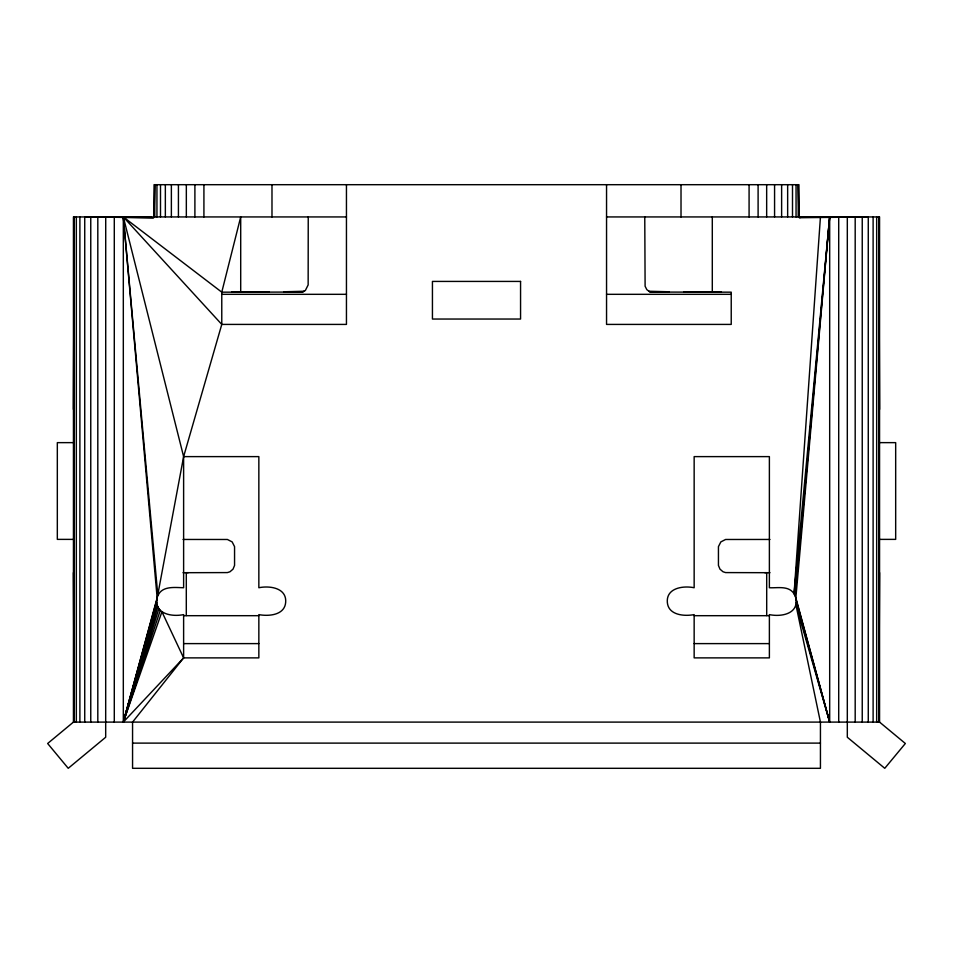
<?xml version="1.0" encoding="UTF-8"?>
<svg xmlns="http://www.w3.org/2000/svg" width="953" height="953" viewBox="0 0 953 953"><rect width="100%" height="100%" fill="white"/><g stroke="black" fill="none" stroke-linecap="round" stroke-linejoin="round"><path stroke-width="1.43" d="M308.236 216.939L308.153 284.911L305.341 290.522L302.292 292.059L231.627 292.166L269.306 292.094M154.052 216.939L154.779 184.691L154.779 216.939M820.438 216.939L794.063 593.826L795.85 597.876L829.682 722.1L829.682 216.939L794.063 593.826C788.858 585.368 777.565 588.156 769.381 587.739L769.381 456.618L694.153 456.618L694.153 587.739C683.384 585.511 666.23 587.798 667.326 602.284C668.279 615.245 684.325 616.496 694.153 614.614L694.153 657.88L769.381 657.88L769.381 614.614C781.603 617.151 798.983 613.756 795.85 597.876L829.682 216.939L795.124 595.78M156.792 600.068L183.619 456.618L221.775 324.413L221.775 292.166L240.704 216.939L240.704 292.166L221.775 292.166L123.318 216.939L123.318 722.1L183.619 657.88L183.619 614.614C172.85 616.853 155.696 614.554 156.792 600.068L123.318 722.1L161.927 611.778L183.619 657.88L132.562 722.1L132.562 768.309L820.438 768.309L820.438 722.1L795.85 604.476L829.682 722.1L796.208 600.068M156.792 602.284L123.318 722.1L160.295 610.277M157.15 604.476L123.318 722.1L158.937 608.526M157.876 606.573L123.318 722.1L157.15 597.876L123.318 216.939L221.775 324.413L346.451 324.413L346.451 184.691M151.205 217.129L105.604 217.129L153.659 217.725L84.734 216.939L84.734 722.1M868.266 722.1L868.266 216.939L799.341 217.725L801.795 217.129L847.312 216.939L847.312 737.241L884.765 768.309L905.35 743.495L879.559 722.1L73.441 722.1L47.65 743.495L68.235 768.309L105.688 737.241L105.723 216.939M346.451 216.939L73.441 216.939L73.441 722.1M606.549 216.939L879.559 216.939L879.559 722.1M801.795 217.129L847.312 216.939M304.388 291.237L284.876 291.749L303.376 291.749M648.612 291.237L668.124 291.749L649.624 291.749L646.825 289.652L645.11 286.234L644.764 216.939M283.803 292.059L302.292 292.059M649.624 291.749L669.197 292.059M221.775 294.322L346.451 294.322M606.549 294.322L731.225 294.322M74.179 409.325L73.441 409.325L74.179 216.939L74.179 722.1L73.441 572.693L74.179 572.693M878.821 409.325L879.559 409.325L878.821 216.939L878.821 722.1L879.559 572.693L878.821 572.693M73.595 442.633L57.323 442.645L57.323 539.374L73.595 539.386M183.619 456.618L183.619 587.739C174.911 587.548 162.046 585.63 157.876 595.78L123.318 216.939L183.619 456.618L258.847 456.618L258.847 587.739C269.616 585.511 286.77 587.798 285.674 602.284C284.721 615.245 268.675 616.496 258.847 614.614L258.847 657.88L183.619 657.88M769.953 539.458L725.59 539.481L720.849 541.9L718.443 546.629L718.443 565.439L719.98 569.155L723.029 571.764L725.59 572.586L766.7 572.693L766.7 615.59M879.405 539.386L895.677 539.374L895.677 442.645L879.405 442.633M183.024 572.693L188.182 572.693M764.818 572.693L769.976 572.693M183.619 615.686L258.847 615.686M694.153 615.686L769.381 615.686M183.619 643.609L258.847 643.609M694.153 643.609L769.381 643.609M132.562 743.114L820.438 743.114M683.694 292.094L721.373 292.166L650.708 292.059M183.047 539.458L227.41 539.481L232.151 541.9L234.557 546.629L234.557 565.439L233.02 569.155L229.971 571.764L227.41 572.586L186.3 572.693L186.3 615.59M796.208 602.284L829.682 722.1M798.948 216.939L798.221 184.691L798.221 216.939M876.665 216.939L876.665 722.1M873.115 216.939L873.115 722.1M862.239 216.939L862.239 722.1M855.186 216.939L855.186 722.1M838.711 216.939L838.711 722.1M798.948 217.427L798.948 184.691L154.052 184.691L154.052 217.427M796.053 184.691L796.053 216.939M792.503 184.691L792.503 216.939M787.654 184.691L787.654 216.939M781.627 184.691L781.627 216.939M774.575 184.691L774.575 216.939M766.665 184.691L766.665 216.939M758.1 184.691L758.1 216.939M749.082 184.691L749.082 216.939M712.296 216.939L712.296 292.166L731.225 292.166L731.225 324.413L606.549 324.413L606.549 184.691M681.014 184.691L681.014 216.939M271.986 184.691L271.986 216.939M203.918 184.691L203.918 216.939M194.9 184.691L194.9 216.939M186.335 184.691L186.335 216.939M178.425 184.691L178.425 216.939M171.373 184.691L171.373 216.939M165.346 184.691L165.346 216.939M160.497 184.691L160.497 216.939M156.947 184.691L156.947 216.939M114.289 216.939L114.289 722.1M97.814 216.939L97.814 722.1M90.761 216.939L90.761 722.1M79.885 216.939L79.885 722.1M76.335 216.939L76.335 722.1M520.564 281.421L432.436 281.421L432.436 319.041L520.564 319.041L520.564 281.421"/></g></svg>
